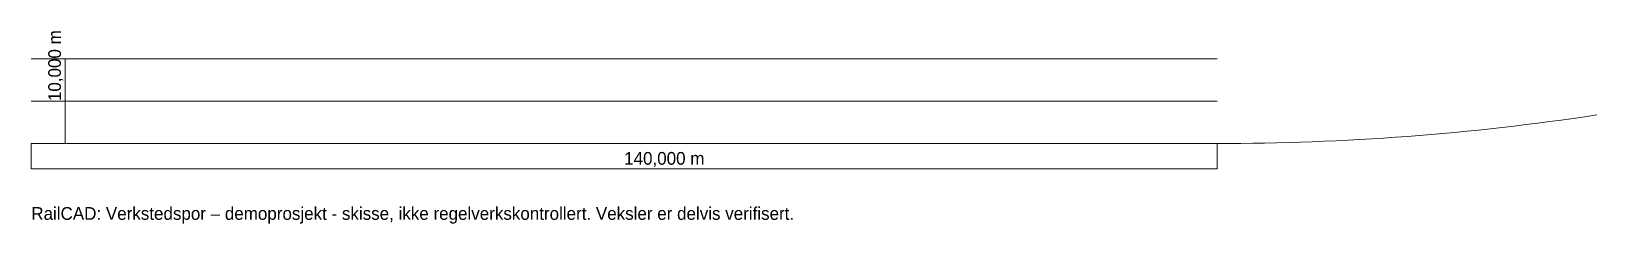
# Model space of a CAD drawing. Header units: metres. Extents: x 0 to 185, y -9 to 13.
import ezdxf

# ---------------------------------------------------------------- set-up
doc = ezdxf.new("R2010")
doc.units = ezdxf.units.M
for name, color, linetype, lineweight in [('RAILCAD_MAAL', 2, 'Continuous', 0), ('RAILCAD_SPORAKSE', 7, 'Continuous', 0), ('RAILCAD_TEKST', 8, 'Continuous', 0)]:
    doc.layers.add(name, color=color, linetype=linetype, lineweight=lineweight)

msp = doc.modelspace()

# ---------------------------------------------------------------- linework, layer by layer
at = {"layer": 'RAILCAD_MAAL'}
for p, q in [((0, 10), (4, 10)), ((4, 0), (4, 10)), ((0, 0), (0, -3)), ((0, 0), (4, 0)), ((140, 0), (140, -3)), ((0, -3), (140, -3))]:
    msp.add_line(p, q, dxfattribs=at)
at = {"layer": 'RAILCAD_SPORAKSE'}
for p, q in [((0, 10), (140, 10)), ((0, 5), (140, 5)), ((0, 0), (140, 0))]:
    msp.add_line(p, q, dxfattribs=at)
msp.add_arc((140, 300), 300, 270, 278.5944, dxfattribs=at)

# ---------------------------------------------------------------- texts
at = {"layer": 'RAILCAD_MAAL'}
msp.add_text('10,000 m', height=1.5, rotation=90, dxfattribs=at).set_placement((3.5, 5))
msp.add_text('140,000 m', height=1.5, dxfattribs=at).set_placement((70, -2.5))
at = {"layer": 'RAILCAD_TEKST'}
msp.add_text('RailCAD: Verkstedspor – demoprosjekt - skisse, ikke regelverkskontrollert. Veksler er delvis verifisert.', height=1.5, dxfattribs=at).set_placement((0, -9))

doc.saveas('drawing.dxf')
